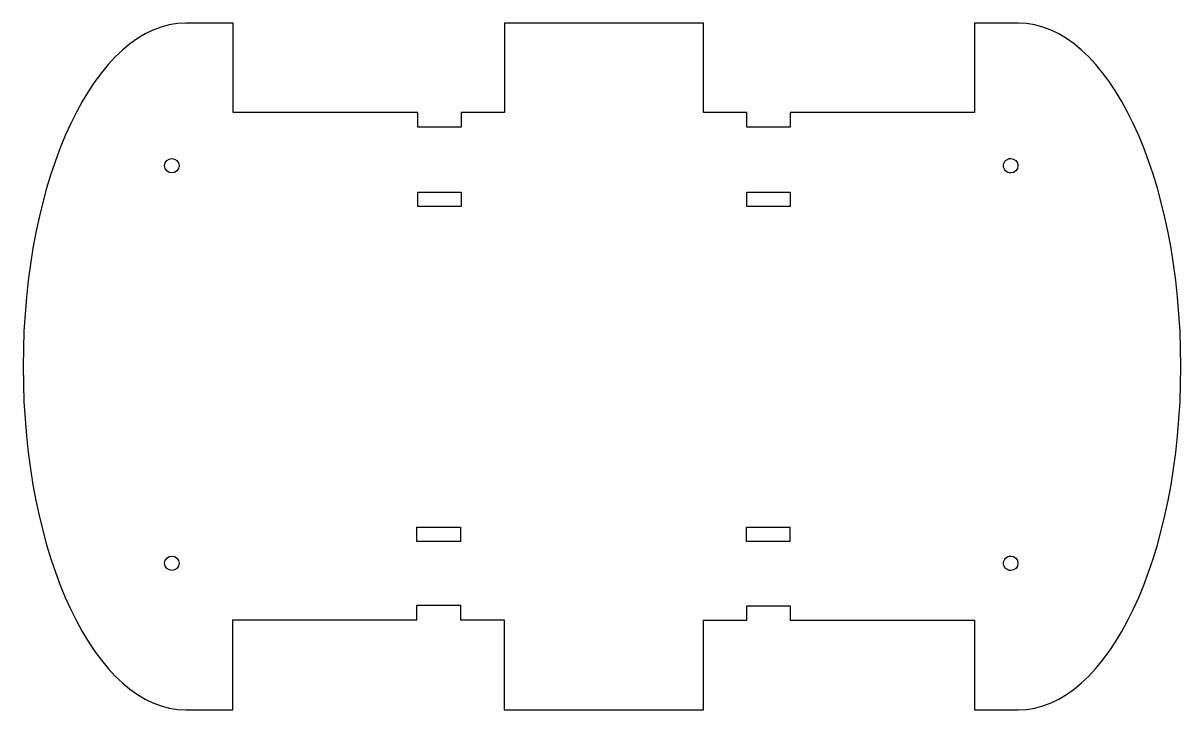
# Model space of a CAD drawing. Extents: x 105 to 1012, y 194 to 733.
import ezdxf

# ---------------------------------------------------------------- set-up
doc = ezdxf.new("R2010")
doc.units = 0
doc.layers.add('Layer_1', color=7, linetype='CONTINUOUS')

msp = doc.modelspace()

# ---------------------------------------------------------------- linework, layer by layer
at = {"layer": 'Layer_1', "color": 7}
for points in [[(884.563489, 732.612425), (850.393039, 732.612425), (850.393039, 662.496209), (705.827631, 662.496209), (705.827631, 651.158324), (671.811029, 651.158324), (671.811029, 662.496209), (637.795889, 662.496209), (637.795889, 732.612425), (481.889641, 732.612425), (481.889641, 662.488889), (447.874509, 662.488889), (447.874509, 651.150996), (413.857907, 651.150996), (413.857907, 662.488889), (269.291014, 662.488889), (269.291014, 732.612425), (232.11035, 732.612425)], [(232.11035, 194.030397), (268.913082, 194.030397), (268.913082, 264.717896), (413.291012, 264.717896), (413.291012, 276.055788), (447.307614, 276.055788), (447.307614, 264.717896), (481.510246, 264.717896), (481.510246, 194.030397), (637.795889, 194.030397), (637.795889, 264.339964), (671.811029, 264.339964), (671.811029, 275.677856), (705.827631, 275.677856), (705.827631, 264.339964), (850.393039, 264.339964), (850.393039, 194.030397), (884.563489, 194.030397)]]:
    msp.add_lwpolyline(points, dxfattribs=at)
for points in [[(221.102045, 626.456662)], [(878.740714, 626.456662)], [(413.857907, 600.093832), (447.874509, 600.093832), (447.874509, 588.755939), (413.857907, 588.755939)], [(671.811029, 600.095332), (705.826161, 600.095332), (705.826161, 588.755977), (671.811029, 588.755977)], [(413.291012, 337.322838), (447.307614, 337.322838), (447.307614, 325.984945), (413.291012, 325.984945)], [(671.663077, 337.322838), (705.679679, 337.322838), (705.679679, 325.984945), (671.663077, 325.984945)], [(221.102045, 314.64559)], [(878.740714, 314.64559)]]:
    msp.add_lwpolyline(points, close=True, dxfattribs=at)
for points in [[(232.11035, 732.612425), (161.442635, 732.612425), (104.550291, 612.508709), (104.550291, 463.321411)], [(1012.122062, 463.321411), (1012.122062, 612.508709), (955.231188, 732.612418), (884.563489, 732.612425)], [(215.433102, 620.787719), (215.433295, 623.91851), (217.971254, 626.456469), (221.102045, 626.456662)], [(221.102045, 626.456662), (224.232838, 626.456473), (226.770802, 623.918513), (226.770995, 620.787719)], [(874.731342, 624.796671), (875.794765, 625.859825), (877.236997, 626.456949), (878.740714, 626.456662)], [(878.740714, 626.456662), (881.871508, 626.456473), (884.409471, 623.918513), (884.409664, 620.787719)], [(221.102045, 615.118769), (217.971251, 615.118962), (215.433291, 617.656925), (215.433102, 620.787719)], [(226.770995, 620.787719), (226.770806, 617.656923), (224.232841, 615.118958), (221.102045, 615.118769)], [(873.070339, 620.787719), (873.070431, 622.291436), (873.66792, 623.733517), (874.731342, 624.796671)], [(874.73134, 616.778762), (873.667917, 617.841918), (873.070429, 619.284001), (873.070339, 620.787719)], [(884.409664, 620.787719), (884.409475, 617.656923), (881.87151, 615.118958), (878.740714, 615.118769)], [(878.740714, 615.118769), (877.236996, 615.118482), (875.794763, 615.715607), (874.73134, 616.778762)], [(104.550291, 463.321411), (104.550291, 314.134008), (161.442635, 194.030397), (232.11035, 194.030397)], [(884.563489, 194.030397), (955.231188, 194.030397), (1012.122062, 314.134008), (1012.122062, 463.321411)], [(215.433102, 308.976648), (215.433295, 312.107439), (217.971254, 314.645398), (221.102045, 314.64559)], [(221.102045, 303.307698), (217.971251, 303.307891), (215.433291, 305.845854), (215.433102, 308.976648)], [(221.102045, 314.64559), (224.232838, 314.645402), (226.770802, 312.107442), (226.770995, 308.976648)], [(226.770995, 308.976648), (226.770806, 305.845851), (224.232841, 303.307887), (221.102045, 303.307698)], [(873.070339, 308.976648), (873.070431, 310.480365), (873.66792, 311.922446), (874.731342, 312.9856)], [(874.73134, 304.967691), (873.667917, 306.030847), (873.070429, 307.47293), (873.070339, 308.976648)], [(874.731342, 312.9856), (875.794765, 314.048754), (877.236997, 314.645878), (878.740714, 314.64559)], [(878.740714, 314.64559), (881.871508, 314.645402), (884.409471, 312.107442), (884.409664, 308.976648)], [(884.409664, 308.976648), (884.409476, 305.845851), (881.871511, 303.307886), (878.740714, 303.307698)], [(878.740714, 303.307698), (877.236996, 303.307411), (875.794763, 303.904535), (874.73134, 304.967691)]]:
    msp.add_open_spline(points, degree=3, dxfattribs=at)

doc.saveas('drawing.dxf')
